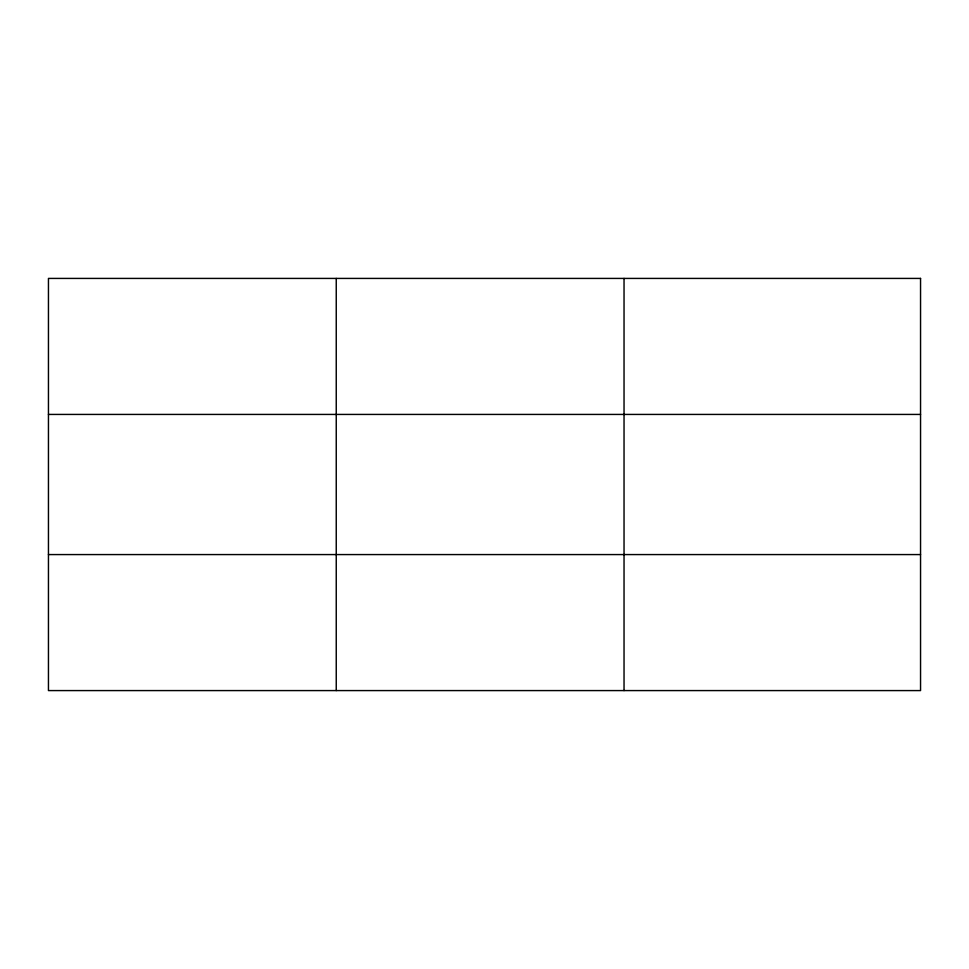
<?xml version="1.0" encoding="UTF-8"?>
<svg xmlns="http://www.w3.org/2000/svg" width="969" height="969" viewBox="0 0 969 969"><rect width="100%" height="100%" fill="white"/><g stroke="black" fill="none" stroke-linecap="round" stroke-linejoin="round"><path stroke-width="1.45" d="M336.243 278.418L336.243 690.582M624.036 278.418L624.036 690.582M48.45 414.429L920.55 414.429M48.45 554.571L920.55 554.571M920.55 278.418L920.55 690.582L48.45 690.582L48.45 278.418L920.55 278.418"/></g></svg>
